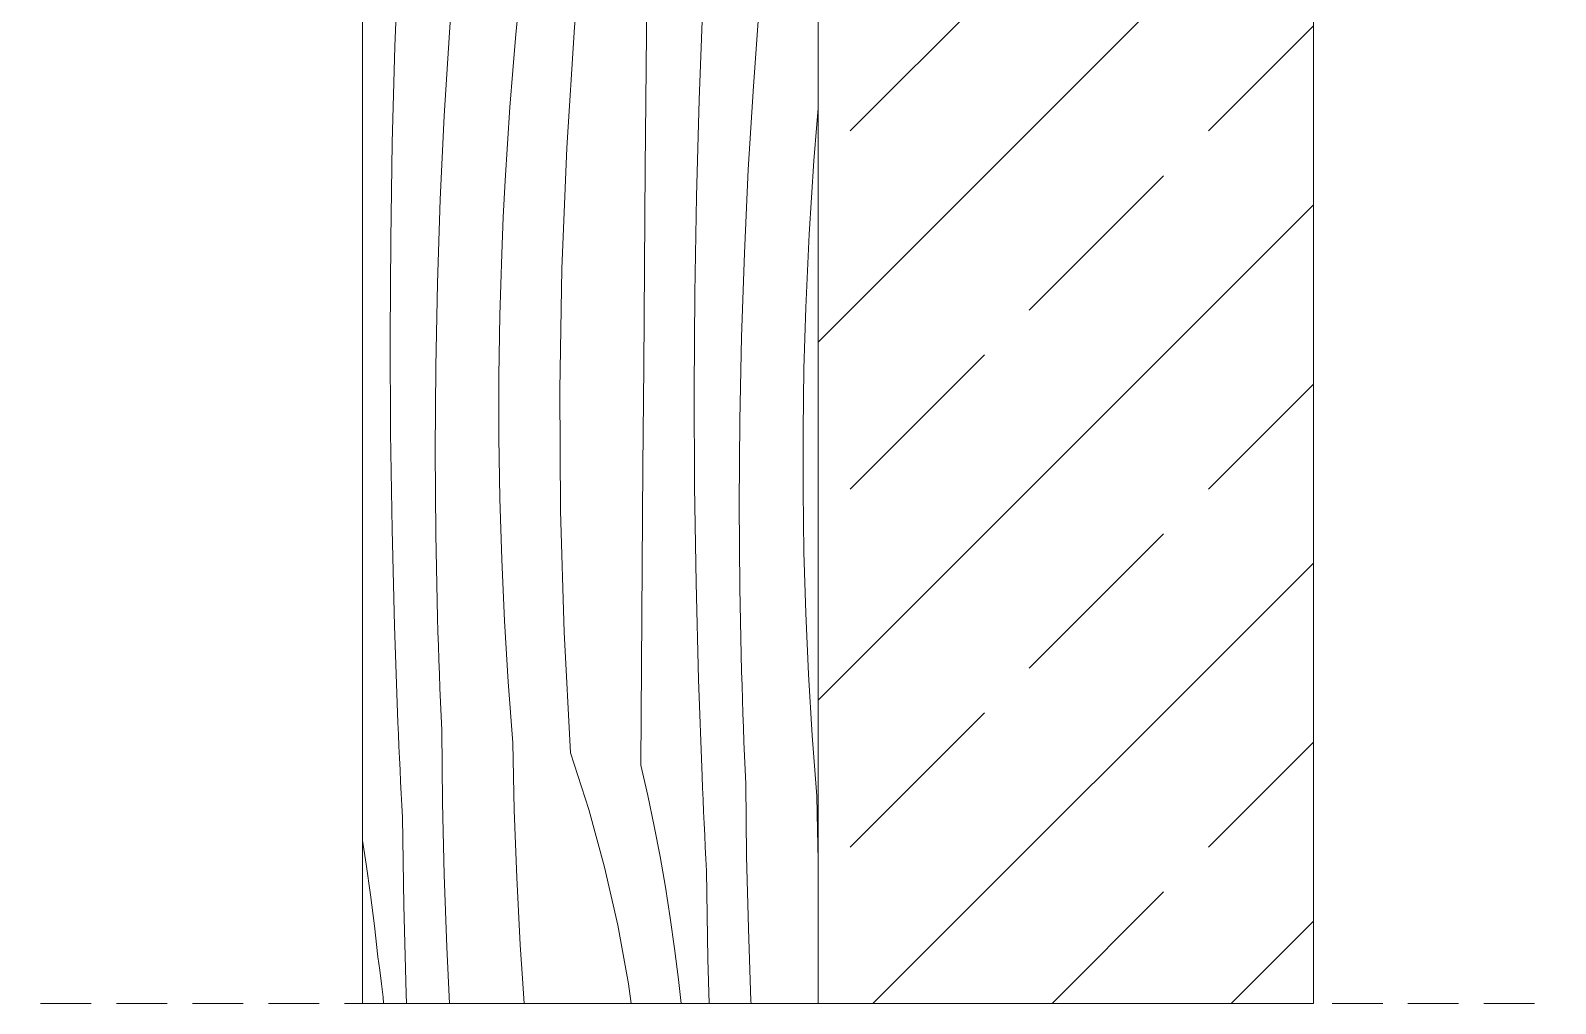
# Model space of a CAD drawing. Header units: millimetres. Extents: x -7826 to 55813, y 465 to 25965.
# Drawn here: x 49523 to 50125, y 14419 to 14803 of the extents above; entities that cross this region are included whole.
import ezdxf

# ---------------------------------------------------------------- set-up
doc = ezdxf.new("R2010")
doc.units = ezdxf.units.MM
doc.linetypes.add('Hidden Line', pattern=[30.00000000000001, 20, -10.00000000000001])
doc.layers.add('2D Drafting - General2', color=251, linetype='Continuous', lineweight=15)
doc.layers.add('2D Drafting - General81', color=251, linetype='Continuous', lineweight=20)

# ---------------------------------------------------------------- blocks, each defined once
blk = doc.blocks.new('*X14')
at = {"layer": '2D Drafting - General81', "linetype": 'Continuous'}
for p, q in [((-48649.31821343394, 67559.83775277509), (-48649.11861789362, 67565.74805207837)), ((-48624.67264350982, 67547.22192395214), (-48624.113058451, 67565.74805207837)), ((-48601.05445500449, 67517.67497542551), (-48600.22222209942, 67565.48578505877)), ((-48600.22222209942, 67565.48578505877), (-48600.21146769656, 67565.74805207837)), ((-48567.87820302477, 67526.78567742337), (-48567.56977867083, 67565.74805207837)), ((-48547.71109634572, 67555.89320447696), (-48547.54686335266, 67565.74805207837)), ((-48529.25045218669, 67538.66656695392), (-48528.33588874774, 67565.74805207837)), ((-48503.87581146168, 67550.18801423855), (-48503.26329801228, 67564.68425982898)), ((-48503.26329801228, 67564.68425982898), (-48503.20872015315, 67565.74805207837)), ((-48649.98370490962, 67526.79826802274), (-48649.31821343394, 67559.83775277509)), ((-48547.94361791428, 67517.73692972268), (-48547.71109634572, 67555.89320447696)), ((-48625.03880606376, 67523.07641573406), (-48624.67264350982, 67547.22192395214)), ((-48504.60488226257, 67526.05073813099), (-48503.87581146167, 67550.18801423855)), ((-48529.91594366237, 67505.62708220158), (-48529.25045218669, 67538.66656695392)), ((-48650.19920409972, 67493.75278434186), (-48649.98370490962, 67526.79826802274)), ((-48625.04197763019, 67498.9281314872), (-48625.03880606376, 67523.07641573406)), ((-48568.17570225641, 67487.44149359108), (-48567.87820302477, 67526.78567742337)), ((-48504.97104481651, 67501.90522991291), (-48504.60488226257, 67526.05073813099)), ((-48600.7592991826, 67469.8578340175), (-48601.05445500449, 67517.67497542551)), ((-48547.77282965294, 67479.58032871092), (-48547.94361791428, 67517.73692972268)), ((-48530.13144285247, 67472.5815985207), (-48529.91594366237, 67505.62708220158)), ((-48624.68215749245, 67474.78252792064), (-48625.04197763019, 67498.9281314872)), ((-48504.97421638294, 67477.75694566606), (-48504.97104481651, 67501.90522991291)), ((-48649.96467103829, 67460.7074302683), (-48650.19920409972, 67493.75278434186)), ((-48568.459254799, 67448.09720677356), (-48568.17570225641, 67487.44149359108)), ((-48623.95942695791, 67450.64506113765), (-48624.68215749245, 67474.78252792064)), ((-48547.1987506421, 67441.42766428636), (-48547.77282965294, 67479.58032871092)), ((-48504.6143962452, 67453.6113420995), (-48504.97421638294, 67477.75694566606)), ((-48599.33691870354, 67422.06094119835), (-48600.7592991826, 67469.8578340175)), ((-48529.89690979105, 67439.53624444714), (-48530.13144285247, 67472.5815985207)), ((-48649.28014922128, 67427.66833431386), (-48649.96467103829, 67460.7074302683)), ((-48622.87394933964, 67426.5211854029), (-48623.95942695791, 67450.64506113765)), ((-48503.89166571065, 67429.4738753165), (-48504.6143962452, 67453.6113420995)), ((-48568.72886061686, 67408.75282191463), (-48568.459254799, 67448.09720677356)), ((-48546.2214450177, 67403.283198854), (-48547.1987506421, 67441.42766428636)), ((-48529.21238797403, 67406.49714849271), (-48529.89690979105, 67439.53624444714)), ((-48649.12098946909, 67422.11819227375), (-48649.28014922128, 67427.66833431386)), ((-48621.42596991947, 67402.41635190994), (-48622.87394933964, 67426.5211854029)), ((-48502.80618809238, 67405.34999958175), (-48503.89166571065, 67429.4738753165)), ((-48648.94913061165, 67416.5684289432), (-48649.12098946909, 67422.11819227375)), ((-48596.78810423335, 67374.31086607599), (-48599.33691870354, 67422.06094119835)), ((-48648.76457354873, 67411.01907337857), (-48648.94913061165, 67416.5684289432)), ((-48648.56731924662, 67405.47015463411), (-48648.76457354873, 67411.01907337857)), ((-48568.98451967614, 67369.40834395814), (-48568.72886061686, 67408.75282191463)), ((-48648.35736873806, 67399.92170176182), (-48648.56731924662, 67405.47015463411)), ((-48619.6158158926, 67378.33600754935), (-48621.42596991947, 67402.41635190994)), ((-48544.84102196407, 67365.15119390283), (-48546.2214450177, 67403.283198854)), ((-48529.05322822183, 67400.9470064526), (-48529.21238797402, 67406.49714849272)), ((-48501.35820867221, 67381.24516608879), (-48502.80618809238, 67405.34999958175)), ((-48648.13472312225, 67394.3737438112), (-48648.35736873806, 67399.92170176182)), ((-48528.88136936439, 67395.39724312205), (-48529.05322822183, 67400.9470064526)), ((-48528.69681230147, 67389.84788755742), (-48528.88136936439, 67395.39724312205)), ((-48647.8993835649, 67388.82630982918), (-48648.13472312225, 67394.3737438112)), ((-48528.49955799936, 67384.29896881297), (-48528.69681230147, 67389.84788755742)), ((-48647.65135129815, 67383.27942885995), (-48647.8993835649, 67388.82630982918)), ((-48528.2896074908, 67378.75051594069), (-48528.49955799936, 67384.29896881297)), ((-48664.71178325675, 67381.64784302753), (-48664.74784675526, 67382.50358001268)), ((-48664.50872513288, 67376.97356557462), (-48664.71178325675, 67381.64784302753)), ((-48647.30948627648, 67354.70148377257), (-48647.65135129815, 67383.27942885997)), ((-48619.34911322461, 67365.01879450917), (-48619.6158158926, 67378.33600754935)), ((-48528.066961875, 67373.20255799005), (-48528.2896074908, 67378.75051594069)), ((-48499.54805464534, 67357.1648217282), (-48501.35820867221, 67381.24516608879)), ((-48664.29960918082, 67372.29955521655), (-48664.50872513288, 67376.97356557462)), ((-48664.08443575179, 67367.62581980428), (-48664.29960918082, 67372.29955521655)), ((-48596.78810423336, 67374.310866076), (-48589.56401359491, 67351.92820856354)), ((-48527.83162231765, 67367.65512400804), (-48528.066961875, 67373.20255799005)), ((-48663.86320520724, 67362.95236718819), (-48664.08443575179, 67367.62581980428)), ((-48568.98451967615, 67369.40834395814), (-48566.27370605092, 67357.44140052934)), ((-48527.58359005089, 67362.1082430388), (-48527.83162231765, 67367.65512400804)), ((-48663.63591791875, 67358.27920521826), (-48663.86320520724, 67362.95236718819)), ((-48618.98822362465, 67351.7038009993), (-48619.34911322461, 67365.01879450917)), ((-48544.6440220095, 67360.47665720638), (-48544.84102196407, 67365.15119390283)), ((-48544.44096388564, 67355.80237975346), (-48544.6440220095, 67360.47665720638)), ((-48527.24172502923, 67333.53029795142), (-48527.5835900509, 67362.10824303882)), ((-48663.4025742681, 67353.60634174399), (-48663.63591791875, 67358.27920521826)), ((-48663.16317464726, 67348.93378461429), (-48663.4025742681, 67353.60634174399)), ((-48646.62921723939, 67326.12959109554), (-48647.30948627648, 67354.70148377257)), ((-48566.27370605092, 67357.44140052934), (-48563.75860358877, 67345.43179998876)), ((-48544.23184793357, 67351.1283693954), (-48544.44096388564, 67355.80237975346)), ((-48499.28135197736, 67343.84760868803), (-48499.54805464534, 67357.1648217282)), ((-48662.57930823296, 67314.02686896184), (-48663.16317464726, 67348.93378461429)), ((-48618.53316514764, 67338.3916931552), (-48618.98822362465, 67351.7038009993)), ((-48589.56401359491, 67351.92820856354), (-48583.33805940862, 67329.24763675984)), ((-48544.01667450454, 67346.45463398311), (-48544.23184793357, 67351.1283693954)), ((-48563.75860358877, 67345.43179998876), (-48561.43988255198, 67333.38274283508)), ((-48543.79544395999, 67341.78118136703), (-48544.01667450454, 67346.45463398311)), ((-48543.5681566715, 67337.10801939711), (-48543.79544395999, 67341.78118136703)), ((-48498.92046237739, 67330.53261517816), (-48499.28135197736, 67343.84760868803)), ((-48617.98396055972, 67325.08313696786), (-48618.53316514764, 67338.3916931552)), ((-48543.33481302085, 67332.43515592282), (-48543.5681566715, 67337.10801939711)), ((-48583.33805940862, 67329.24763675984), (-48578.12245371134, 67306.31363797894)), ((-48561.43988255198, 67333.38274283508), (-48559.31816086813, 67321.29744008192)), ((-48543.09541340001, 67327.76259879312), (-48543.33481302085, 67332.43515592282)), ((-48526.56145599213, 67304.95840527439), (-48527.24172502923, 67333.53029795142)), ((-48498.46540390039, 67317.22050733404), (-48498.92046237739, 67330.53261517816)), ((-48645.61063959084, 67297.56775787906), (-48646.62921723939, 67326.12959109554)), ((-48617.340637337, 67311.77879825066), (-48617.98396055972, 67325.08313696786)), ((-48542.5115469857, 67292.85568314069), (-48543.0954134, 67327.76259879314)), ((-48559.31816086813, 67321.29744008192), (-48557.39400396545, 67309.1791124022)), ((-48497.91619931247, 67303.91195114671), (-48498.46540390039, 67317.22050733404)), ((-48661.70805513072, 67279.12594378227), (-48662.57930823296, 67314.02686896184)), ((-48616.60322766429, 67298.47934260595), (-48617.340637337, 67311.77879825066)), ((-48578.12245371134, 67306.31363797894), (-48573.92742676936, 67283.17119662483)), ((-48557.39400396545, 67309.1791124022), (-48555.66792462218, 67297.03098926981)), ((-48525.54287834358, 67276.39657205791), (-48526.56145599213, 67304.95840527439)), ((-48497.27287608974, 67290.6076124295), (-48497.91619931247, 67303.91195114671)), ((-48644.25389618072, 67269.01998976263), (-48645.61063959084, 67297.56775787906)), ((-48615.77176843344, 67285.18543539182), (-48616.60322766429, 67298.47934260595)), ((-48555.66792462218, 67297.03098926981), (-48554.14038282986, 67284.85630809896)), ((-48541.64029388347, 67257.95475796112), (-48542.5115469857, 67292.85568314069)), ((-48496.53546641704, 67277.3081567848), (-48497.27287608974, 67290.6076124295)), ((-48614.84630124149, 67271.8977416887), (-48615.77176843344, 67285.18543539182)), ((-48573.92742676936, 67283.17119662483), (-48570.76120701193, 67259.86570595589)), ((-48554.14038282986, 67284.85630809896), (-48552.81178567074, 67272.65831338147)), ((-48660.5494744044, 67244.23337507407), (-48661.70805513072, 67279.12594378227)), ((-48524.18613493346, 67247.84880394148), (-48525.54287834358, 67276.39657205791)), ((-48495.70400718618, 67264.01424957067), (-48496.53546641704, 67277.3081567848)), ((-48642.55917728481, 67240.49029041309), (-48644.25389618072, 67269.01998976263)), ((-48614.66924023854, 67267.95281785047), (-48614.84630124149, 67271.8977416887)), ((-48551.98771033328, 67267.3414326728), (-48552.81178567073, 67272.65831338147)), ((-48614.35382617469, 67264.01653932164), (-48614.66924023854, 67267.95281785047)), ((-48613.90044773677, 67260.09375680407), (-48614.35382617469, 67264.01653932164)), ((-48551.28847026252, 67262.00669894415), (-48551.98771033328, 67267.3414326728)), ((-48494.77853999424, 67250.72655586756), (-48495.70400718618, 67264.01424957067)), ((-48613.30966362599, 67256.18930436837), (-48613.90044773677, 67260.09375680407)), ((-48570.76120701193, 67259.86570595589), (-48568.63000489149, 67236.4428790472)), ((-48550.71444958149, 67256.65704279728), (-48551.28847026252, 67262.00669894415)), ((-48540.48171315714, 67223.06218925292), (-48541.64029388347, 67257.95475796112)), ((-48612.58220186949, 67252.3079934969), (-48613.30966362599, 67256.18930436837)), ((-48611.71895892316, 67248.45460715449), (-48612.58220186949, 67252.3079934969)), ((-48550.26596362478, 67251.29540303143), (-48550.71444958149, 67256.65704279728)), ((-48549.94325876524, 67245.924725029), (-48550.26596362478, 67251.29540303143)), ((-48610.72099856695, 67244.63389389442), (-48611.71895892316, 67248.45460715449)), ((-48549.74651227873, 67240.5479591375), (-48549.94325876524, 67245.924725029)), ((-48522.49141603756, 67219.31910459195), (-48524.18613493346, 67247.84880394148)), ((-48494.60147899129, 67246.78163202932), (-48494.77853999424, 67250.72655586756)), ((-48494.28606492744, 67242.8453535005), (-48494.60147899129, 67246.78163202932)), ((-48659.10364459632, 67209.35152826912), (-48660.5494744044, 67244.23337507407)), ((-48640.52672057809, 67211.98266096332), (-48642.55917728481, 67240.49029041309)), ((-48609.58955059396, 67240.85056200672), (-48610.72099856695, 67244.63389389442)), ((-48603.55337852077, 67219.50839233032), (-48609.58955059396, 67240.85056200672)), ((-48549.67583224668, 67235.16805904874), (-48549.74651227873, 67240.5479591375)), ((-48493.83268648951, 67238.92257098292), (-48494.28606492744, 67242.8453535005)), ((-48493.24190237874, 67235.01811854722), (-48493.83268648951, 67238.92257098292)), ((-48568.63000489149, 67236.4428790472), (-48567.53800070204, 67212.94865912564)), ((-48549.73125749669, 67229.78798017629), (-48549.67583224668, 67235.16805904874)), ((-48492.51444062223, 67231.13680767575), (-48493.24190237874, 67235.01811854722)), ((-48550.17454552127, 67208.89791637061), (-48549.73125749669, 67229.78798017629)), ((-48491.65119767591, 67227.28342133334), (-48492.51444062223, 67231.13680767575)), ((-48490.6532373197, 67223.46270807329), (-48491.65119767591, 67227.28342133334)), ((-48539.03588334907, 67188.18034244797), (-48540.48171315714, 67223.06218925292)), ((-48489.52178934671, 67219.67937618557), (-48490.6532373197, 67223.46270807329)), ((-48598.91703268429, 67197.81904293763), (-48603.55337852077, 67219.50839233032)), ((-48520.45895933084, 67190.81147514217), (-48522.49141603756, 67219.31910459195)), ((-48484.74784675527, 67202.80008719639), (-48489.52178934671, 67219.67937618557)), ((-48657.37066372198, 67174.48276807256), (-48659.10364459632, 67209.35152826912)), ((-48638.15681110138, 67183.50109945094), (-48640.52672057809, 67211.98266096332)), ((-48567.53800070204, 67212.94865912564), (-48567.48733637959, 67189.4291294535)), ((-48550.584240667, 67188.0071667439), (-48550.17454552127, 67208.89791637061)), ((-48595.7001173865, 67175.87422496709), (-48598.91703268429, 67197.81904293763)), ((-48518.08904985413, 67162.32991362979), (-48520.45895933084, 67190.81147514217)), ((-48567.6691386677, 67182.56027143449), (-48567.48733637958, 67189.4291294535)), ((-48550.96034187448, 67167.11578531614), (-48550.584240667, 67188.0071667439)), ((-48537.30290247472, 67153.31158225141), (-48539.03588334907, 67188.18034244797)), ((-48635.44978122141, 67155.04960025776), (-48638.15681110138, 67183.50109945094)), ((-48567.93979948824, 67175.6943406689), (-48567.6691386677, 67182.56027143449)), ((-48655.35064926335, 67139.62945830225), (-48657.37066372198, 67174.48276807256)), ((-48593.91623501624, 67153.7667297792), (-48595.7001173865, 67175.87422496709)), ((-48568.29927352833, 67168.83248662119), (-48567.93979948824, 67175.6943406689)), ((-48568.74750060639, 67161.97585807329), (-48568.29927352833, 67168.83248662119)), ((-48551.30284817117, 67146.22382610895), (-48550.96034187448, 67167.11578531614)), ((-48569.28440568219, 67155.12560293227), (-48568.74750060639, 67161.97585807329)), ((-48515.38201997415, 67133.8784144366), (-48518.08904985413, 67162.32991362979)), ((-48632.4118410472, 67144.76342915582), (-48635.44978122141, 67155.04960025776)), ((-48569.90989886937, 67148.28286803822), (-48569.28440568219, 67155.12560293227)), ((-48593.57292853294, 67131.59003659803), (-48593.91623501624, 67153.7667297792)), ((-48535.2828880161, 67118.4582724811), (-48537.30290247472, 67153.31158225141)), ((-48629.96301012254, 67134.32132096145), (-48632.4118410472, 67144.76342915582)), ((-48570.6238754506, 67141.44879897221), (-48569.90989886937, 67148.28286803822)), ((-48551.6117586714, 67125.33134314543), (-48551.30284817117, 67146.22382610895)), ((-48653.04373816097, 67104.79396172875), (-48655.35064926335, 67139.62945830225)), ((-48571.42621589499, 67134.62453986453), (-48570.6238754506, 67141.44879897221)), ((-48628.11119401987, 67123.75698598179), (-48629.96301012254, 67134.32132096145)), ((-48594.67164957208, 67109.4379172441), (-48593.57292853294, 67131.59003659803)), ((-48576.75711660338, 67087.1045690414), (-48571.42621589499, 67134.62453986453)), ((-48512.34407979994, 67123.59224333467), (-48515.38201997415, 67133.8784144366)), ((-48551.88707257641, 67104.43839045004), (-48551.6117586714, 67125.33134314543)), ((-48626.86237096583, 67113.1045291093), (-48628.11119401987, 67123.75698598179)), ((-48532.97597691372, 67083.6227759076), (-48535.2828880161, 67118.4582724811)), ((-48509.89524887529, 67113.1501351403), (-48512.34407979994, 67123.59224333467)), ((-48626.22057254179, 67102.39833972076), (-48626.86237096583, 67113.1045291093)), ((-48508.04343277261, 67102.58580016064), (-48509.89524887529, 67113.1501351403)), ((-48597.207752307, 67087.40403963003), (-48594.67164957208, 67109.4379172441)), ((-48650.45008680462, 67069.97863991493), (-48653.04373816097, 67104.79396172875)), ((-48626.18787066863, 67091.67298065788), (-48626.22057254179, 67102.39833972076)), ((-48552.12878917425, 67083.54502204845), (-48551.88707257641, 67104.43839045004)), ((-48506.79460971858, 67091.93334328817), (-48508.04343277261, 67102.58580016064)), ((-48626.76437091795, 67080.9630766479), (-48626.18787066863, 67091.67298065788)), ((-48506.15281129453, 67081.22715389961), (-48506.79460971858, 67091.93334328817)), ((-48601.17051309334, 67065.58157169573), (-48597.207752307, 67087.40403963003)), ((-48580.96623486773, 67039.47212786072), (-48576.75711660338, 67087.1045690414)), ((-48552.3369078399, 67062.65129196741), (-48552.12878917425, 67083.54502204845)), ((-48530.38232555737, 67048.8074540938), (-48532.97597691372, 67083.6227759076)), ((-48627.94821217128, 67070.30320252446), (-48626.76437091795, 67080.9630766479)), ((-48506.12010942137, 67070.50179483673), (-48506.15281129453, 67081.22715389961)), ((-48630.41160447608, 67037.34895955096), (-48627.94821217128, 67070.30320252446)), ((-48506.69660967069, 67059.79189082675), (-48506.12010942137, 67070.50179483673)), ((-48651.89220178835, 67031.84891825615), (-48650.45008680462, 67069.97863991493)), ((-48602.69769535246, 67051.1529881446), (-48601.17051309334, 67065.58157169573)), ((-48552.69019343651, 67023.30756951377), (-48552.3369078399, 67062.65129196741)), ((-48507.88045092402, 67049.13201670331), (-48506.69660967069, 67059.79189082675)), ((-48604.09449920789, 67036.711199892), (-48602.69769535246, 67051.1529881446)), ((-48531.8244405411, 67010.677732435), (-48530.38232555737, 67048.8074540938)), ((-48510.34384322882, 67016.17777372981), (-48507.88045092402, 67049.13201670331)), ((-48632.42599859776, 67004.36422599244), (-48630.41160447608, 67037.34895955096)), ((-48605.36081071521, 67022.25738502841), (-48604.09449920789, 67036.711199892)), ((-48584.05123094353, 66991.75369401588), (-48580.96623486773, 67039.47212786072)), ((-48652.93122003024, 66993.70608392917), (-48651.89220178835, 67031.84891825615)), ((-48606.49652657491, 67007.79272262551), (-48605.36081071521, 67022.25738502841)), ((-48553.02953250406, 66983.96372429979), (-48552.69019343651, 67023.30756951377)), ((-48512.35823735051, 66983.19304017129), (-48510.34384322882, 67016.17777372981)), ((-48532.86345878299, 66972.53489810802), (-48531.8244405411, 67010.677732435)), ((-48633.99102095165, 66971.35511911818), (-48632.42599859776, 67004.36422599244)), ((-48607.50155414084, 66993.31839263978), (-48606.49652657491, 67007.79272262551)), ((-48485.29304946795, 67001.08619920726), (-48484.74784675527, 67007.30920123064)), ((-48486.42876532766, 66986.62153680436), (-48485.29304946795, 67001.08619920726)), ((-48653.56702545148, 66955.55439824073), (-48652.93122003024, 66993.70608392917)), ((-48608.37581142777, 66978.83557581637), (-48607.50155414084, 66993.31839263978)), ((-48586.01038995793, 66943.97579300139), (-48584.05123094353, 66991.75369401588)), ((-48487.43379289359, 66972.14720681863), (-48486.42876532766, 66986.62153680436)), ((-48553.35492499993, 66944.61976126926), (-48553.02953250406, 66983.96372429979)), ((-48513.92325970439, 66950.18393329703), (-48512.35823735051, 66983.19304017129)), ((-48609.11922711804, 66964.34545359274), (-48608.37581142777, 66978.83557581637)), ((-48635.10638129245, 66938.32776071769), (-48633.99102095165, 66971.35511911818)), ((-48533.49926420423, 66934.38321241958), (-48532.86345878299, 66972.53489810802)), ((-48488.30805018052, 66957.66438999522), (-48487.43379289359, 66972.14720681863)), ((-48609.73174056745, 66949.8492080023), (-48609.11922711804, 66964.34545359274)), ((-48489.05146587079, 66943.1742677716), (-48488.30805018052, 66957.66438999522)), ((-48653.79954702004, 66917.39812348645), (-48653.56702545148, 66955.55439824073)), ((-48610.46081136834, 66925.71193189475), (-48609.73174056744, 66949.8492080023)), ((-48515.0386200452, 66917.15657489654), (-48513.92325970439, 66950.18393329703)), ((-48586.84262286301, 66896.16498336814), (-48586.01038995793, 66943.97579300139)), ((-48553.66637088329, 66905.27568536598), (-48553.35492499993, 66944.61976126926)), ((-48635.77187276813, 66905.28827596534), (-48635.10638129245, 66938.32776071769)), ((-48489.66397932019, 66928.67802218116), (-48489.05146587079, 66943.1742677716)), ((-48533.73178577279, 66896.2269376653), (-48533.49926420423, 66934.38321241958)), ((-48610.82697392227, 66901.56642367668), (-48610.46081136834, 66925.71193189475)), ((-48490.39305012109, 66904.54074607359), (-48489.66397932019, 66928.67802218115)), ((-48653.6287587587, 66879.24152247467), (-48653.79954702004, 66917.39812348645)), ((-48515.70411152088, 66884.1170901442), (-48515.0386200452, 66917.15657489654)), ((-48635.98737195824, 66872.24279228447), (-48635.77187276813, 66905.28827596534)), ((-48610.8301454887, 66877.41813942982), (-48610.82697392227, 66901.56642367668)), ((-48553.96387011492, 66865.93150153369), (-48553.66637088329, 66905.27568536598)), ((-48490.75921267502, 66880.39523785551), (-48490.39305012109, 66904.54074607359)), ((-48586.54746704111, 66848.34784196012), (-48586.84262286301, 66896.16498336814)), ((-48533.56099751144, 66858.07033665353), (-48533.73178577279, 66896.2269376653)), ((-48515.91961071098, 66851.07160646332), (-48515.70411152088, 66884.1170901442)), ((-48653.05467974786, 66841.08885805012), (-48653.6287587587, 66879.24152247467)), ((-48490.76238424145, 66856.24695360866), (-48490.75921267502, 66880.39523785551)), ((-48635.75283889681, 66839.1974382109), (-48635.98737195824, 66872.24279228447)), ((-48610.47032535096, 66853.27253586326), (-48610.8301454887, 66877.41813942982)), ((-48554.24742265751, 66826.58721471617), (-48553.96387011492, 66865.93150153369)), ((-48532.9869185006, 66819.91767222897), (-48533.56099751144, 66858.07033665353)), ((-48490.40256410371, 66832.1013500421), (-48490.76238424145, 66856.24695360866)), ((-48609.74759481642, 66829.13506908026), (-48610.47032535096, 66853.27253586326)), ((-48585.12508656205, 66800.55094914096), (-48586.54746704111, 66848.34784196012)), ((-48515.68507764956, 66818.02625238975), (-48515.91961071098, 66851.07160646332)), ((-48652.07737412347, 66802.94439261776), (-48653.05467974786, 66841.08885805012)), ((-48635.0683170798, 66806.15834225647), (-48635.75283889681, 66839.1974382109)), ((-48489.67983356917, 66807.9638832591), (-48490.40256410371, 66832.1013500421)), ((-48608.66211719815, 66805.01119334552), (-48609.74759481642, 66829.13506908026)), ((-48554.51702847537, 66787.24282985725), (-48554.24742265751, 66826.58721471617)), ((-48532.00961287621, 66781.77320679661), (-48532.9869185006, 66819.91767222897)), ((-48515.00055583254, 66784.98715643532), (-48515.68507764956, 66818.02625238975)), ((-48634.9091573276, 66800.60820021636), (-48635.06831707979, 66806.15834225649)), ((-48488.5943559509, 66783.84000752436), (-48489.67983356917, 66807.9638832591)), ((-48650.69695106984, 66764.81238766659), (-48652.07737412347, 66802.94439261776)), ((-48634.73729847016, 66795.05843688581), (-48634.9091573276, 66800.60820021636)), ((-48607.21413777797, 66780.90635985255), (-48608.66211719815, 66805.01119334552)), ((-48582.57627209186, 66752.8008740186), (-48585.12508656205, 66800.55094914096)), ((-48634.55274140724, 66789.50908132119), (-48634.73729847016, 66795.05843688581)), ((-48634.35548710512, 66783.96016257674), (-48634.55274140724, 66789.50908132119)), ((-48554.77268753464, 66747.89835190076), (-48554.51702847537, 66787.24282985725)), ((-48634.14553659656, 66778.41170970444), (-48634.35548710512, 66783.96016257674)), ((-48530.62918982258, 66743.64120184544), (-48532.00961287621, 66781.77320679661)), ((-48514.84139608035, 66779.4370143952), (-48515.00055583254, 66784.98715643532)), ((-48487.14637653073, 66759.73517403139), (-48488.5943559509, 66783.84000752436)), ((-48633.92289098076, 66772.86375175382), (-48634.14553659656, 66778.41170970444)), ((-48605.4039837511, 66756.82601549197), (-48607.21413777797, 66780.90635985255)), ((-48514.66953722291, 66773.88725106465), (-48514.84139608035, 66779.4370143952)), ((-48633.68755142341, 66767.3163177718), (-48633.92289098076, 66772.86375175382)), ((-48514.48498015999, 66768.33789550002), (-48514.66953722291, 66773.88725106465)), ((-48650.49995111526, 66760.13785097015), (-48650.69695106984, 66764.81238766659)), ((-48633.43951915665, 66761.76943680257), (-48633.68755142341, 66767.3163177718)), ((-48514.28772585787, 66762.78897675558), (-48514.48498015999, 66768.33789550002)), ((-48650.2968929914, 66755.46357351722), (-48650.49995111526, 66760.13785097015)), ((-48633.097654135, 66733.19149171517), (-48633.43951915666, 66761.76943680257)), ((-48514.07777534932, 66757.24052388329), (-48514.28772585787, 66762.78897675558)), ((-48513.85512973351, 66751.69256593265), (-48514.07777534932, 66757.24052388329)), ((-48485.33622250385, 66735.6548296708), (-48487.14637653073, 66759.73517403139)), ((-48650.08777703933, 66750.78956315915), (-48650.2968929914, 66755.46357351722)), ((-48605.13728108312, 66743.50880245178), (-48605.4039837511, 66756.82601549196)), ((-48582.57627209187, 66752.8008740186), (-48575.35218145342, 66730.41821650614)), ((-48513.61979017616, 66746.14513195065), (-48513.85512973351, 66751.69256593265)), ((-48649.8726036103, 66746.11582774688), (-48650.08777703933, 66750.78956315915)), ((-48649.65137306575, 66741.44237513079), (-48649.8726036103, 66746.11582774688)), ((-48554.77268753465, 66747.89835190075), (-48552.06187390942, 66735.93140847194)), ((-48513.3717579094, 66740.5982509814), (-48513.61979017616, 66746.14513195065)), ((-48649.42408577726, 66736.76921316086), (-48649.65137306575, 66741.44237513079)), ((-48604.77639148316, 66730.1938089419), (-48605.13728108312, 66743.50880245178)), ((-48530.43218986801, 66738.96666514898), (-48530.62918982258, 66743.64120184543)), ((-48513.02989288774, 66712.02030589402), (-48513.3717579094, 66740.59825098142)), ((-48649.19074212662, 66732.09634968659), (-48649.42408577726, 66736.76921316086)), ((-48632.4173850979, 66704.61959903814), (-48633.097654135, 66733.19149171517)), ((-48552.06187390942, 66735.93140847194), (-48549.54677144728, 66723.92180793136)), ((-48530.22913174414, 66734.29238769606), (-48530.43218986801, 66738.96666514898)), ((-48530.02001579208, 66729.618377338), (-48530.22913174414, 66734.29238769606)), ((-48485.06951983586, 66722.33761663063), (-48485.33622250384, 66735.6548296708)), ((-48648.95134250577, 66727.42379255689), (-48649.19074212662, 66732.09634968659)), ((-48648.36747609147, 66692.51687690444), (-48648.95134250576, 66727.42379255689)), ((-48604.32133300616, 66716.8817010978), (-48604.77639148316, 66730.1938089419)), ((-48575.35218145342, 66730.41821650614), (-48569.12622726713, 66707.73764470244)), ((-48529.80484236305, 66724.94464192571), (-48530.02001579208, 66729.618377338)), ((-48549.54677144728, 66723.92180793136), (-48547.22805041049, 66711.8727507777)), ((-48529.5836118185, 66720.27118930963), (-48529.80484236305, 66724.94464192571)), ((-48484.74784675527, 66710.46951352972), (-48485.06951983586, 66722.33761663063)), ((-48664.74784675526, 66718.27415682231), (-48663.24993307122, 66708.84030616596)), ((-48603.77212841823, 66703.57314491046), (-48604.32133300616, 66716.8817010978)), ((-48529.35632453, 66715.59802733971), (-48529.5836118185, 66720.27118930963)), ((-48529.12298087937, 66710.92516386542), (-48529.35632453, 66715.59802733971)), ((-48547.22805041049, 66711.8727507777), (-48545.10632872663, 66699.78744802452)), ((-48528.88358125851, 66706.25260673572), (-48529.12298087937, 66710.92516386542)), ((-48512.34962385064, 66683.44841321699), (-48513.02989288774, 66712.02030589402)), ((-48663.24993307122, 66708.84030616596), (-48661.52385372795, 66696.69218303358)), ((-48631.39880744935, 66676.05776582166), (-48632.4173850979, 66704.61959903814)), ((-48603.12880519551, 66690.26880619326), (-48603.77212841823, 66703.57314491046)), ((-48569.12622726713, 66707.73764470244), (-48563.91062156986, 66684.80364592154)), ((-48528.29971484422, 66671.34569108329), (-48528.8835812585, 66706.25260673574)), ((-48545.10632872663, 66699.78744802452), (-48543.18217182396, 66687.66912034481)), ((-48661.52385372795, 66696.69218303358), (-48659.99631193563, 66684.51750186272)), ((-48647.49622298923, 66657.61595172487), (-48648.36747609147, 66692.51687690444)), ((-48602.3913955228, 66676.96935054855), (-48603.12880519551, 66690.26880619326)), ((-48563.91062156986, 66684.80364592154), (-48559.71559462787, 66661.66120456743)), ((-48543.18217182396, 66687.66912034481), (-48541.45609248069, 66675.52099721241)), ((-48659.99631193563, 66684.51750186272), (-48658.66771477651, 66672.31950714524)), ((-48511.33104620209, 66654.88658000052), (-48512.34962385064, 66683.44841321699)), ((-48630.34259880126, 66653.83366703978), (-48631.39880744935, 66676.05776582166)), ((-48601.55993629195, 66663.67544333442), (-48602.3913955228, 66676.96935054855)), ((-48541.45609248069, 66675.52099721241), (-48539.92855068837, 66663.34631604156)), ((-48657.84363943904, 66667.00262643654), (-48658.6677147765, 66672.31950714522)), ((-48657.14439936828, 66661.66789270789), (-48657.84363943904, 66667.00262643654)), ((-48527.86255149695, 66653.83366703978), (-48528.29971484422, 66671.34569108329)), ((-48656.57037868725, 66656.31823656103), (-48657.14439936828, 66661.66789270789)), ((-48600.87447188596, 66653.83366703978), (-48601.55993629195, 66663.67544333442)), ((-48559.71559462787, 66661.66120456743), (-48558.65216694363, 66653.83366703978)), ((-48539.92855068837, 66663.34631604156), (-48538.89243952976, 66653.83366703978)), ((-48656.36255149494, 66653.83366703978), (-48656.57037868725, 66656.31823656103)), ((-48647.37063515492, 66653.83366703978), (-48647.49622298923, 66657.61595172487)), ((-48511.28100611787, 66653.83366703978), (-48511.33104620209, 66654.88658000052))]:
    blk.add_line(p, q, dxfattribs=at)
blk = doc.blocks.new('Wype_nienie_21')
at = {"layer": '2D Drafting - General2', "linetype": 'Continuous'}
for p, q in [((-48484.74784675527, 67565.74805207837), (-48664.74784675526, 67565.74805207837)), ((-48664.74784675526, 67565.74805207837), (-48664.74784675526, 66653.83366703978)), ((-48484.74784675527, 66653.83366703978), (-48484.74784675527, 67565.74805207837)), ((-48664.74784675526, 66653.83366703978), (-48484.74784675527, 66653.83366703978))]:
    blk.add_line(p, q, dxfattribs=at)
at = {"layer": '2D Drafting - General81', "linetype": 'Continuous'}
blk.add_blockref('*X14', (0, 0), dxfattribs=at)

msp = doc.modelspace()

# ---------------------------------------------------------------- hatches: boundary and pattern name
at = {"layer": '2D Drafting - General81', "linetype": 'Continuous'}
h = msp.add_hatch(dxfattribs=at)
h.set_pattern_fill('SOLID___DASHED', color=256, style=0, pattern_type=2)
h.set_pattern_definition([(44.99999999999999, (98318.55812516046, -52234.74375773739), (-70.71067811865473, 70.71067811865478), []), (44.99999999999999, (98283.20278610114, -52199.38841867806), (-70.71067811865473, 70.71067811865478), [75, -25])])
h.paths.add_polyline_path([(49833.8102784052, 14419.0899093024), (50029.35599936851, 14419.0899093024), (50029.35599936851, 15331.00431059042), (49833.8102784052, 15331.00431059042)])

# ---------------------------------------------------------------- linework, layer by layer
at = {"layer": '2D Drafting - General2', "linetype": 'Continuous'}
msp.add_line((50029.35600631037, 14419.08991253098), (50029.35600631037, 15331.00431059042), dxfattribs=at)
at = {"layer": '2D Drafting - General2', "linetype": 'Hidden Line'}
msp.add_line((49106.68534430987, 14419.08991253098), (50124.93095947099, 14419.08991253098), dxfattribs=at)
at = {"layer": '2D Drafting - General2', "linetype": 'Continuous', "flags": 128}
msp.add_lwpolyline([(49833.8102784052, 14419.0899093024), (50029.35599936851, 14419.0899093024), (50029.35599936851, 15331.00431059042), (49833.8102784052, 15331.00431059042)], close=True, dxfattribs=at)

# ---------------------------------------------------------------- block references
at = {"layer": '2D Drafting - General81', "linetype": 'Continuous'}
msp.add_blockref('Wype_nienie_21', (98318.55812516046, -52234.74375773739), dxfattribs=at)

doc.saveas('drawing.dxf')
